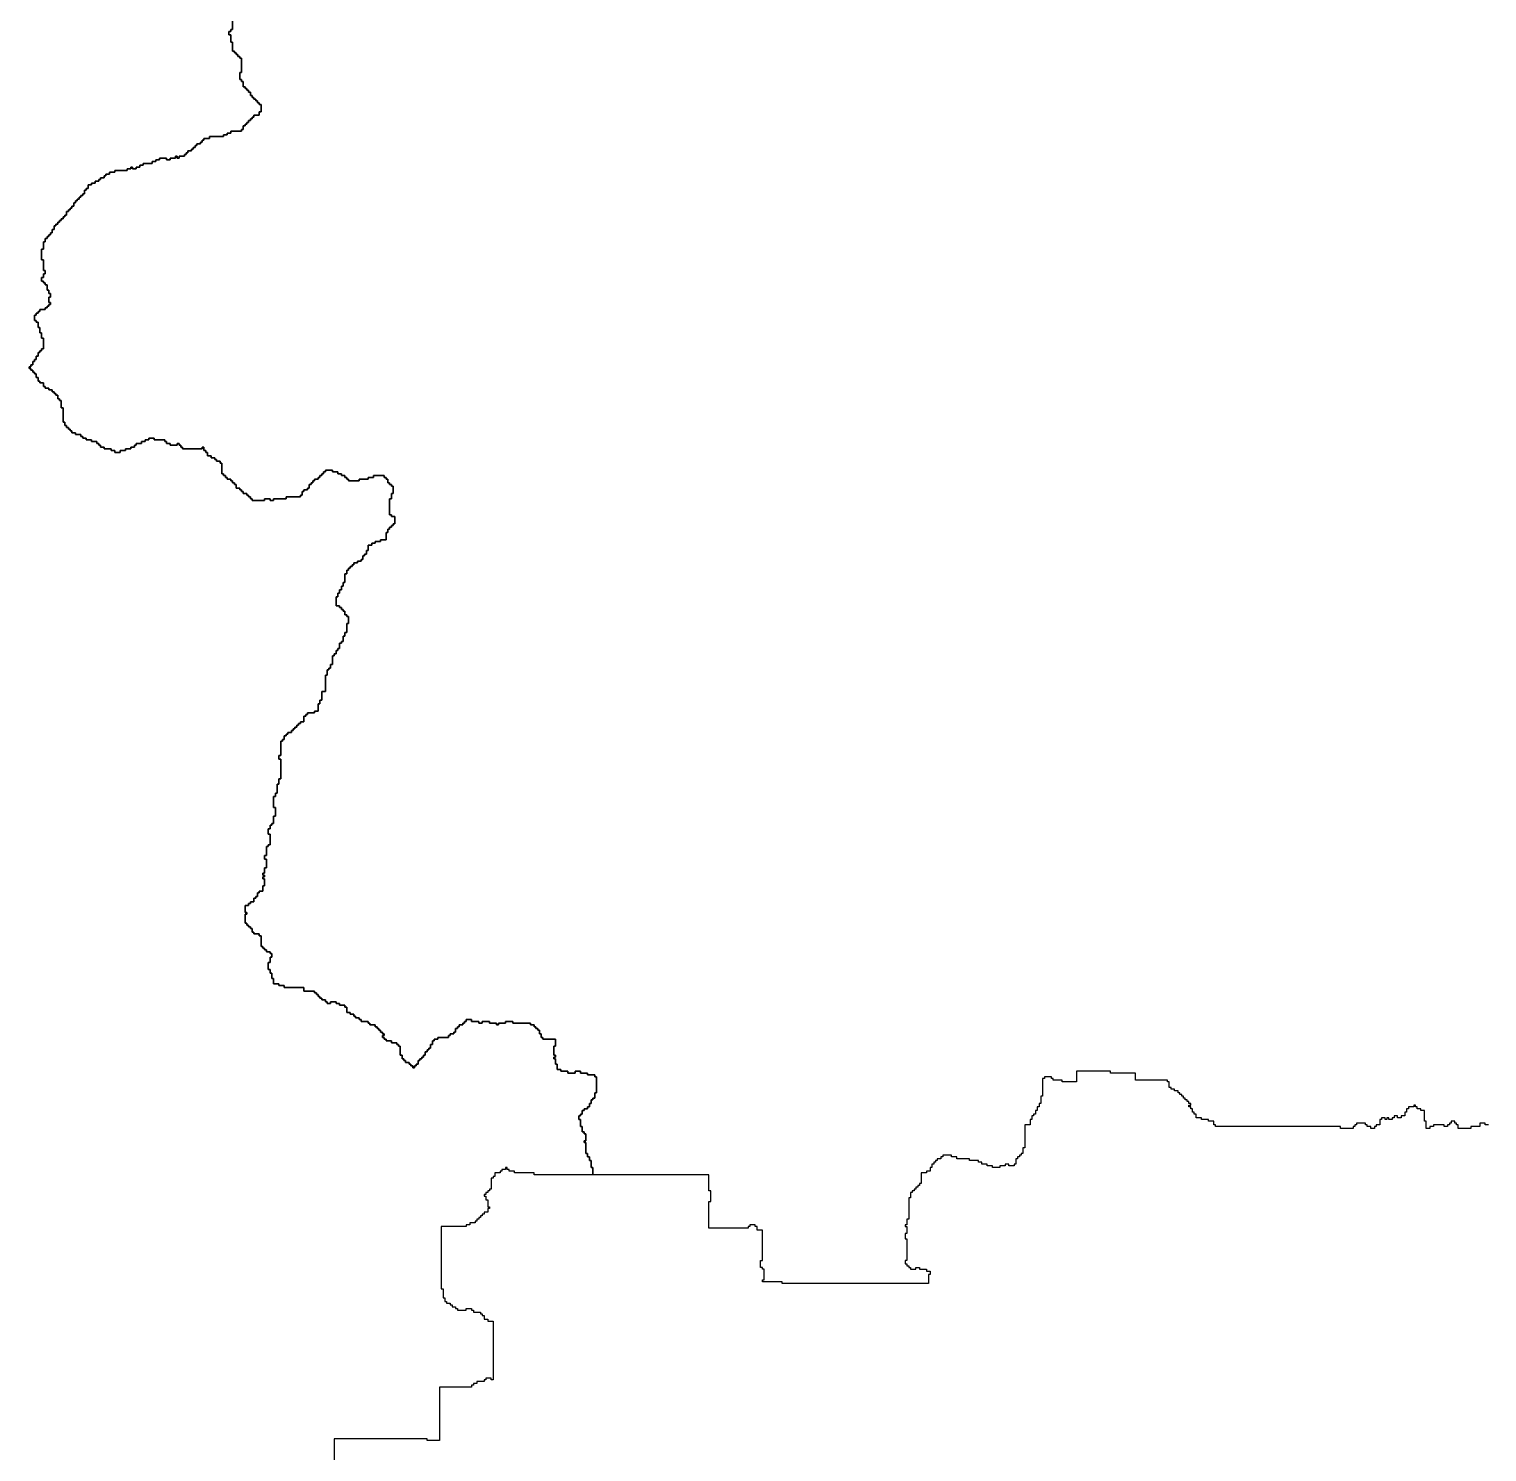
# Model space of a CAD drawing. Header units: inches. Extents: x -98695 to 376223, y 1122520 to 1501782.
# Drawn here: x 186268 to 211470, y 1151721 to 1176325 of the extents above; entities that cross this region are included whole.
import ezdxf

# ---------------------------------------------------------------- set-up
doc = ezdxf.new("R2010")
doc.units = ezdxf.units.IN
doc.header["$MEASUREMENT"] = 0
doc.layers.add('subs1', color=7, linetype='Continuous', true_color=0xc8dcf7)

msp = doc.modelspace()

# ---------------------------------------------------------------- linework, layer by layer
at = {"layer": 'subs1'}
for points in [[(189785, 1176502, 0), (189785, 1176317, 0), (189754, 1176317, 0), (189754, 1176286, 0), (189723, 1176286, 0), (189723, 1176224, 0), (189754, 1176224, 0), (189754, 1176101, 0), (189785, 1176101, 0), (189785, 1175946, 0), (189816, 1175946, 0), (189816, 1175916, 0), (189846, 1175916, 0), (189846, 1175885, 0), (189877, 1175885, 0), (189877, 1175854, 0), (189908, 1175854, 0), (189908, 1175823, 0), (189939, 1175823, 0), (189939, 1175576, 0), (189908, 1175576, 0), (189908, 1175453, 0), (189939, 1175453, 0), (189939, 1175422, 0), (189970, 1175422, 0), (189970, 1175329, 0), (190001, 1175329, 0), (190001, 1175299, 0), (190032, 1175299, 0), (190032, 1175268, 0), (190062, 1175268, 0), (190062, 1175237, 0), (190093, 1175237, 0), (190093, 1175175, 0), (190124, 1175175, 0), (190124, 1175144, 0), (190155, 1175144, 0), (190155, 1175114, 0), (190186, 1175114, 0), (190186, 1175083, 0), (190217, 1175083, 0), (190217, 1175052, 0), (190247, 1175052, 0), (190247, 1175021, 0), (190278, 1175021, 0), (190278, 1174898, 0), (190247, 1174898, 0), (190247, 1174836, 0), (190155, 1174836, 0), (190155, 1174805, 0), (190124, 1174805, 0), (190124, 1174774, 0), (190093, 1174774, 0), (190093, 1174743, 0), (190062, 1174743, 0), (190062, 1174713, 0), (190032, 1174713, 0), (190032, 1174682, 0), (190001, 1174682, 0), (190001, 1174651, 0), (189970, 1174651, 0), (189970, 1174589, 0), (189939, 1174589, 0), (189939, 1174558, 0), (189754, 1174558, 0), (189754, 1174527, 0), (189692, 1174527, 0), (189692, 1174497, 0), (189631, 1174497, 0), (189631, 1174466, 0), (189384, 1174466, 0), (189384, 1174435, 0), (189291, 1174435, 0), (189291, 1174404, 0), (189260, 1174404, 0), (189260, 1174373, 0), (189230, 1174373, 0), (189230, 1174342, 0), (189168, 1174342, 0), (189168, 1174311, 0), (189137, 1174311, 0), (189137, 1174281, 0), (189106, 1174281, 0), (189106, 1174250, 0), (189075, 1174250, 0), (189075, 1174219, 0), (189014, 1174219, 0), (189014, 1174188, 0), (188983, 1174188, 0), (188983, 1174157, 0), (188952, 1174157, 0), (188952, 1174126, 0), (188859, 1174126, 0), (188859, 1174096, 0), (188829, 1174096, 0), (188829, 1174126, 0), (188798, 1174126, 0), (188798, 1174096, 0), (188705, 1174096, 0), (188705, 1174065, 0), (188643, 1174065, 0), (188643, 1174096, 0), (188520, 1174096, 0), (188520, 1174065, 0), (188458, 1174065, 0), (188458, 1174034, 0), (188397, 1174034, 0), (188397, 1174003, 0), (188242, 1174003, 0), (188242, 1173972, 0), (188181, 1173972, 0), (188181, 1173941, 0), (188119, 1173941, 0), (188119, 1173910, 0), (188057, 1173910, 0), (188057, 1173941, 0), (188027, 1173941, 0), (188027, 1173910, 0), (187965, 1173910, 0), (187965, 1173880, 0), (187749, 1173880, 0), (187749, 1173849, 0), (187656, 1173849, 0), (187656, 1173818, 0), (187595, 1173818, 0), (187595, 1173787, 0), (187564, 1173787, 0), (187564, 1173756, 0), (187502, 1173756, 0), (187502, 1173725, 0), (187471, 1173725, 0), (187471, 1173695, 0), (187410, 1173695, 0), (187410, 1173664, 0), (187348, 1173664, 0), (187348, 1173633, 0), (187286, 1173633, 0), (187286, 1173571, 0), (187255, 1173571, 0), (187255, 1173540, 0), (187225, 1173540, 0), (187225, 1173479, 0), (187194, 1173479, 0), (187194, 1173448, 0), (187163, 1173448, 0), (187163, 1173417, 0), (187132, 1173417, 0), (187132, 1173386, 0), (187101, 1173386, 0), (187101, 1173355, 0), (187070, 1173355, 0), (187070, 1173324, 0), (187039, 1173324, 0), (187039, 1173263, 0), (187009, 1173263, 0), (187009, 1173232, 0), (186978, 1173232, 0), (186978, 1173201, 0), (186947, 1173201, 0), (186947, 1173170, 0), (186916, 1173170, 0), (186916, 1173108, 0), (186885, 1173108, 0), (186885, 1173078, 0), (186854, 1173078, 0), (186854, 1173047, 0), (186823, 1173047, 0), (186823, 1173016, 0), (186793, 1173016, 0), (186793, 1172985, 0), (186762, 1172985, 0), (186762, 1172954, 0), (186731, 1172954, 0), (186731, 1172923, 0), (186700, 1172923, 0), (186700, 1172862, 0), (186669, 1172862, 0), (186669, 1172800, 0), (186638, 1172800, 0), (186638, 1172769, 0), (186608, 1172769, 0), (186608, 1172738, 0), (186577, 1172738, 0), (186577, 1172707, 0), (186546, 1172707, 0), (186546, 1172646, 0), (186515, 1172646, 0), (186515, 1172522, 0), (186484, 1172522, 0), (186484, 1172337, 0), (186515, 1172337, 0), (186515, 1172152, 0), (186546, 1172152, 0), (186546, 1172091, 0), (186515, 1172091, 0), (186515, 1172029, 0), (186484, 1172029, 0), (186484, 1171967, 0), (186515, 1171967, 0), (186515, 1171936, 0), (186546, 1171936, 0), (186546, 1171905, 0), (186577, 1171905, 0), (186577, 1171813, 0), (186608, 1171813, 0), (186608, 1171751, 0), (186638, 1171751, 0), (186638, 1171690, 0), (186608, 1171690, 0), (186608, 1171597, 0), (186638, 1171597, 0), (186638, 1171566, 0), (186608, 1171566, 0), (186608, 1171535, 0), (186577, 1171535, 0), (186577, 1171504, 0), (186546, 1171504, 0), (186546, 1171474, 0), (186453, 1171474, 0), (186453, 1171443, 0), (186422, 1171443, 0), (186422, 1171412, 0), (186392, 1171412, 0), (186392, 1171381, 0), (186361, 1171381, 0), (186361, 1171289, 0), (186392, 1171289, 0), (186392, 1171258, 0), (186422, 1171258, 0), (186422, 1171165, 0), (186453, 1171165, 0), (186453, 1171073, 0), (186484, 1171073, 0), (186484, 1170980, 0), (186515, 1170980, 0), (186515, 1170795, 0), (186484, 1170795, 0), (186484, 1170764, 0), (186453, 1170764, 0), (186453, 1170733, 0), (186422, 1170733, 0), (186422, 1170672, 0), (186392, 1170672, 0), (186392, 1170610, 0), (186361, 1170610, 0), (186361, 1170579, 0), (186330, 1170579, 0), (186330, 1170517, 0), (186299, 1170517, 0), (186299, 1170486, 0), (186268, 1170486, 0), (186268, 1170456, 0), (186299, 1170456, 0), (186299, 1170425, 0), (186330, 1170425, 0), (186330, 1170394, 0), (186361, 1170394, 0), (186361, 1170363, 0), (186392, 1170363, 0), (186392, 1170301, 0), (186422, 1170301, 0), (186422, 1170240, 0), (186453, 1170240, 0), (186453, 1170209, 0), (186515, 1170209, 0), (186515, 1170147, 0), (186546, 1170147, 0), (186546, 1170116, 0), (186608, 1170116, 0), (186608, 1170085, 0), (186669, 1170085, 0), (186669, 1170055, 0), (186700, 1170055, 0), (186700, 1170024, 0), (186731, 1170024, 0), (186731, 1169993, 0), (186762, 1169993, 0), (186762, 1169931, 0), (186793, 1169931, 0), (186793, 1169900, 0), (186823, 1169900, 0), (186823, 1169777, 0), (186854, 1169777, 0), (186854, 1169530, 0), (186885, 1169530, 0), (186885, 1169469, 0), (186916, 1169469, 0), (186916, 1169438, 0), (186947, 1169438, 0), (186947, 1169407, 0), (186978, 1169407, 0), (186978, 1169376, 0), (187009, 1169376, 0), (187009, 1169345, 0), (187070, 1169345, 0), (187070, 1169314, 0), (187163, 1169314, 0), (187163, 1169283, 0), (187194, 1169283, 0), (187194, 1169253, 0), (187255, 1169253, 0), (187255, 1169222, 0), (187348, 1169222, 0), (187348, 1169191, 0), (187440, 1169191, 0), (187440, 1169160, 0), (187471, 1169160, 0), (187471, 1169129, 0), (187502, 1169129, 0), (187502, 1169098, 0), (187564, 1169098, 0), (187564, 1169068, 0), (187687, 1169068, 0), (187687, 1169037, 0), (187749, 1169037, 0), (187749, 1169006, 0), (187841, 1169006, 0), (187841, 1169037, 0), (187934, 1169037, 0), (187934, 1169068, 0), (188027, 1169068, 0), (188027, 1169098, 0), (188088, 1169098, 0), (188088, 1169129, 0), (188119, 1169129, 0), (188119, 1169160, 0), (188212, 1169160, 0), (188212, 1169191, 0), (188273, 1169191, 0), (188273, 1169222, 0), (188335, 1169222, 0), (188335, 1169253, 0), (188428, 1169253, 0), (188428, 1169222, 0), (188613, 1169222, 0), (188613, 1169191, 0), (188643, 1169191, 0), (188643, 1169160, 0), (188705, 1169160, 0), (188705, 1169129, 0), (188829, 1169129, 0), (188829, 1169160, 0), (188859, 1169160, 0), (188859, 1169129, 0), (188890, 1169129, 0), (188890, 1169098, 0), (188921, 1169098, 0), (188921, 1169068, 0), (189260, 1169068, 0), (189260, 1169098, 0), (189291, 1169098, 0), (189291, 1169037, 0), (189322, 1169037, 0), (189322, 1169006, 0), (189353, 1169006, 0), (189353, 1168944, 0), (189415, 1168944, 0), (189415, 1168913, 0), (189476, 1168913, 0), (189476, 1168882, 0), (189507, 1168882, 0), (189507, 1168852, 0), (189569, 1168852, 0), (189569, 1168821, 0), (189600, 1168821, 0), (189600, 1168636, 0), (189631, 1168636, 0), (189631, 1168605, 0), (189661, 1168605, 0), (189661, 1168574, 0), (189692, 1168574, 0), (189692, 1168543, 0), (189754, 1168543, 0), (189754, 1168512, 0), (189785, 1168512, 0), (189785, 1168481, 0), (189816, 1168481, 0), (189816, 1168451, 0), (189846, 1168451, 0), (189846, 1168389, 0), (189908, 1168389, 0), (189908, 1168358, 0), (189939, 1168358, 0), (189939, 1168327, 0), (189970, 1168327, 0), (189970, 1168296, 0), (190032, 1168296, 0), (190032, 1168266, 0), (190062, 1168266, 0), (190062, 1168235, 0), (190093, 1168235, 0), (190093, 1168204, 0), (190124, 1168204, 0), (190124, 1168173, 0), (190340, 1168173, 0), (190340, 1168204, 0), (190433, 1168204, 0), (190433, 1168173, 0), (190494, 1168173, 0), (190494, 1168204, 0), (190710, 1168204, 0), (190710, 1168235, 0), (190957, 1168235, 0), (190957, 1168266, 0), (190988, 1168266, 0), (190988, 1168327, 0), (191019, 1168327, 0), (191019, 1168358, 0), (191080, 1168358, 0), (191080, 1168389, 0), (191111, 1168389, 0), (191111, 1168451, 0), (191142, 1168451, 0), (191142, 1168481, 0), (191173, 1168481, 0), (191173, 1168512, 0), (191204, 1168512, 0), (191204, 1168543, 0), (191265, 1168543, 0), (191265, 1168574, 0), (191296, 1168574, 0), (191296, 1168605, 0), (191327, 1168605, 0), (191327, 1168636, 0), (191358, 1168636, 0), (191358, 1168667, 0), (191389, 1168667, 0), (191389, 1168697, 0), (191512, 1168697, 0), (191512, 1168667, 0), (191605, 1168667, 0), (191605, 1168636, 0), (191666, 1168636, 0), (191666, 1168605, 0), (191728, 1168605, 0), (191728, 1168574, 0), (191759, 1168574, 0), (191759, 1168543, 0), (191790, 1168543, 0), (191790, 1168512, 0), (191975, 1168512, 0), (191975, 1168543, 0), (192129, 1168543, 0), (192129, 1168574, 0), (192222, 1168574, 0), (192222, 1168605, 0), (192407, 1168605, 0), (192407, 1168574, 0), (192438, 1168574, 0), (192438, 1168543, 0), (192468, 1168543, 0), (192468, 1168481, 0), (192499, 1168481, 0), (192499, 1168451, 0), (192530, 1168451, 0), (192530, 1168420, 0), (192561, 1168420, 0), (192561, 1168296, 0), (192530, 1168296, 0), (192530, 1168204, 0), (192499, 1168204, 0), (192499, 1167926, 0), (192530, 1167926, 0), (192530, 1167895, 0), (192592, 1167895, 0), (192592, 1167772, 0), (192561, 1167772, 0), (192561, 1167741, 0), (192530, 1167741, 0), (192530, 1167710, 0), (192499, 1167710, 0), (192499, 1167679, 0), (192468, 1167679, 0), (192468, 1167618, 0), (192438, 1167618, 0), (192438, 1167494, 0), (192345, 1167494, 0), (192345, 1167463, 0), (192253, 1167463, 0), (192253, 1167433, 0), (192191, 1167433, 0), (192191, 1167402, 0), (192129, 1167402, 0), (192129, 1167309, 0), (192098, 1167309, 0), (192098, 1167248, 0), (192067, 1167248, 0), (192067, 1167217, 0), (192037, 1167217, 0), (192037, 1167155, 0), (192006, 1167155, 0), (192006, 1167124, 0), (191944, 1167124, 0), (191944, 1167093, 0), (191882, 1167093, 0), (191882, 1167062, 0), (191852, 1167062, 0), (191852, 1167032, 0), (191821, 1167032, 0), (191821, 1167001, 0), (191790, 1167001, 0), (191790, 1166970, 0), (191759, 1166970, 0), (191759, 1166908, 0), (191728, 1166908, 0), (191728, 1166754, 0), (191697, 1166754, 0), (191697, 1166692, 0), (191666, 1166692, 0), (191666, 1166631, 0), (191636, 1166631, 0), (191636, 1166569, 0), (191605, 1166569, 0), (191605, 1166507, 0), (191574, 1166507, 0), (191574, 1166353, 0), (191636, 1166353, 0), (191636, 1166322, 0), (191666, 1166322, 0), (191666, 1166291, 0), (191697, 1166291, 0), (191697, 1166260, 0), (191728, 1166260, 0), (191728, 1166199, 0), (191759, 1166199, 0), (191759, 1166168, 0), (191790, 1166168, 0), (191790, 1166045, 0), (191759, 1166045, 0), (191759, 1165890, 0), (191728, 1165890, 0), (191728, 1165829, 0), (191697, 1165829, 0), (191697, 1165736, 0), (191666, 1165736, 0), (191666, 1165705, 0), (191636, 1165705, 0), (191636, 1165613, 0), (191605, 1165613, 0), (191605, 1165582, 0), (191574, 1165582, 0), (191574, 1165520, 0), (191543, 1165520, 0), (191543, 1165489, 0), (191512, 1165489, 0), (191512, 1165335, 0), (191481, 1165335, 0), (191481, 1165273, 0), (191451, 1165273, 0), (191451, 1165243, 0), (191420, 1165243, 0), (191420, 1165150, 0), (191389, 1165150, 0), (191389, 1164872, 0), (191327, 1164872, 0), (191327, 1164718, 0), (191296, 1164718, 0), (191296, 1164656, 0), (191265, 1164656, 0), (191265, 1164533, 0), (191204, 1164533, 0), (191204, 1164502, 0), (191080, 1164502, 0), (191080, 1164471, 0), (191050, 1164471, 0), (191050, 1164441, 0), (191019, 1164441, 0), (191019, 1164348, 0), (190957, 1164348, 0), (190957, 1164317, 0), (190926, 1164317, 0), (190926, 1164286, 0), (190895, 1164286, 0), (190895, 1164255, 0), (190864, 1164255, 0), (190864, 1164225, 0), (190834, 1164225, 0), (190834, 1164194, 0), (190803, 1164194, 0), (190803, 1164163, 0), (190741, 1164163, 0), (190741, 1164132, 0), (190710, 1164132, 0), (190710, 1164101, 0), (190679, 1164101, 0), (190679, 1164039, 0), (190649, 1164039, 0), (190649, 1164009, 0), (190618, 1164009, 0), (190618, 1163762, 0), (190587, 1163762, 0), (190587, 1163700, 0), (190618, 1163700, 0), (190618, 1163361, 0), (190587, 1163361, 0), (190587, 1163268, 0), (190556, 1163268, 0), (190556, 1163114, 0), (190525, 1163114, 0), (190525, 1163052, 0), (190494, 1163052, 0), (190494, 1162867, 0), (190525, 1162867, 0), (190525, 1162713, 0), (190494, 1162713, 0), (190494, 1162590, 0), (190463, 1162590, 0), (190463, 1162559, 0), (190433, 1162559, 0), (190433, 1162497, 0), (190402, 1162497, 0), (190402, 1162405, 0), (190433, 1162405, 0), (190433, 1162220, 0), (190402, 1162220, 0), (190402, 1162189, 0), (190371, 1162189, 0), (190371, 1162034, 0), (190340, 1162034, 0), (190340, 1161973, 0), (190371, 1161973, 0), (190371, 1161819, 0), (190340, 1161819, 0), (190340, 1161726, 0), (190309, 1161726, 0), (190309, 1161695, 0), (190340, 1161695, 0), (190340, 1161664, 0), (190309, 1161664, 0), (190309, 1161633, 0), (190340, 1161633, 0), (190340, 1161510, 0), (190309, 1161510, 0), (190309, 1161418, 0), (190247, 1161418, 0), (190247, 1161387, 0), (190217, 1161387, 0), (190217, 1161325, 0), (190186, 1161325, 0), (190186, 1161294, 0), (190155, 1161294, 0), (190155, 1161232, 0), (190093, 1161232, 0), (190093, 1161202, 0), (190062, 1161202, 0), (190062, 1161171, 0), (190001, 1161171, 0), (190001, 1161047, 0), (190032, 1161047, 0), (190032, 1161017, 0), (190001, 1161017, 0), (190001, 1160862, 0), (190032, 1160862, 0), (190032, 1160831, 0), (190062, 1160831, 0), (190062, 1160801, 0), (190093, 1160801, 0), (190093, 1160770, 0), (190124, 1160770, 0), (190124, 1160708, 0), (190155, 1160708, 0), (190155, 1160677, 0), (190247, 1160677, 0), (190247, 1160646, 0), (190278, 1160646, 0), (190278, 1160461, 0), (190309, 1160461, 0), (190309, 1160430, 0), (190340, 1160430, 0), (190340, 1160400, 0), (190371, 1160400, 0), (190371, 1160369, 0), (190433, 1160369, 0), (190433, 1160338, 0), (190463, 1160338, 0), (190463, 1160276, 0), (190433, 1160276, 0), (190433, 1160184, 0), (190402, 1160184, 0), (190402, 1160060, 0), (190433, 1160060, 0), (190433, 1159999, 0), (190463, 1159999, 0), (190463, 1159906, 0), (190494, 1159906, 0), (190494, 1159813, 0), (190587, 1159813, 0), (190587, 1159783, 0), (190679, 1159783, 0), (190679, 1159752, 0), (191019, 1159752, 0), (191019, 1159690, 0), (191204, 1159690, 0), (191204, 1159659, 0), (191235, 1159659, 0), (191235, 1159628, 0), (191265, 1159628, 0), (191265, 1159598, 0), (191296, 1159598, 0), (191296, 1159567, 0), (191327, 1159567, 0), (191327, 1159536, 0), (191389, 1159536, 0), (191389, 1159505, 0), (191420, 1159505, 0), (191420, 1159474, 0), (191481, 1159474, 0), (191481, 1159505, 0), (191574, 1159505, 0), (191574, 1159474, 0), (191636, 1159474, 0), (191636, 1159443, 0), (191728, 1159443, 0), (191728, 1159412, 0), (191759, 1159412, 0), (191759, 1159320, 0), (191821, 1159320, 0), (191821, 1159289, 0), (191882, 1159289, 0), (191882, 1159258, 0), (191913, 1159258, 0), (191913, 1159227, 0), (191975, 1159227, 0), (191975, 1159197, 0), (192006, 1159197, 0), (192006, 1159166, 0), (192129, 1159166, 0), (192129, 1159135, 0), (192160, 1159135, 0), (192160, 1159104, 0), (192253, 1159104, 0), (192253, 1159073, 0), (192283, 1159073, 0), (192283, 1159042, 0), (192314, 1159042, 0), (192314, 1159011, 0), (192345, 1159011, 0), (192345, 1158981, 0), (192376, 1158981, 0), (192376, 1158950, 0), (192407, 1158950, 0), (192407, 1158919, 0), (192376, 1158919, 0), (192376, 1158888, 0), (192407, 1158888, 0), (192407, 1158857, 0), (192438, 1158857, 0), (192438, 1158826, 0), (192530, 1158826, 0), (192530, 1158796, 0), (192623, 1158796, 0), (192623, 1158765, 0), (192654, 1158765, 0), (192654, 1158734, 0), (192684, 1158734, 0), (192684, 1158580, 0), (192715, 1158580, 0), (192715, 1158518, 0), (192746, 1158518, 0), (192746, 1158487, 0), (192777, 1158487, 0), (192777, 1158456, 0), (192839, 1158456, 0), (192839, 1158425, 0), (192869, 1158425, 0), (192869, 1158395, 0), (192900, 1158395, 0), (192900, 1158364, 0), (192931, 1158364, 0), (192931, 1158395, 0), (192962, 1158395, 0), (192962, 1158425, 0), (192993, 1158425, 0), (192993, 1158487, 0), (193024, 1158487, 0), (193024, 1158518, 0), (193055, 1158518, 0), (193055, 1158549, 0), (193085, 1158549, 0), (193085, 1158580, 0), (193116, 1158580, 0), (193116, 1158641, 0), (193147, 1158641, 0), (193147, 1158672, 0), (193178, 1158672, 0), (193178, 1158703, 0), (193209, 1158703, 0), (193209, 1158765, 0), (193240, 1158765, 0), (193240, 1158826, 0), (193270, 1158826, 0), (193270, 1158857, 0), (193332, 1158857, 0), (193332, 1158888, 0), (193517, 1158888, 0), (193517, 1158919, 0), (193548, 1158919, 0), (193548, 1158950, 0), (193610, 1158950, 0), (193610, 1158981, 0), (193641, 1158981, 0), (193641, 1159042, 0), (193671, 1159042, 0), (193671, 1159073, 0), (193702, 1159073, 0), (193702, 1159104, 0), (193764, 1159104, 0), (193764, 1159135, 0), (193795, 1159135, 0), (193795, 1159166, 0), (193826, 1159166, 0), (193826, 1159197, 0), (193918, 1159197, 0), (193918, 1159166, 0), (194042, 1159166, 0), (194042, 1159135, 0), (194103, 1159135, 0), (194103, 1159166, 0), (194227, 1159166, 0), (194227, 1159135, 0), (194350, 1159135, 0), (194350, 1159104, 0), (194381, 1159104, 0), (194381, 1159135, 0), (194504, 1159135, 0), (194504, 1159166, 0), (194628, 1159166, 0), (194628, 1159135, 0), (194936, 1159135, 0), (194936, 1159104, 0), (194998, 1159104, 0), (194998, 1159073, 0), (195029, 1159073, 0), (195029, 1159042, 0), (195060, 1159042, 0), (195060, 1159011, 0), (195090, 1159011, 0), (195090, 1158950, 0), (195121, 1158950, 0), (195121, 1158888, 0), (195152, 1158888, 0), (195152, 1158857, 0), (195368, 1158857, 0), (195368, 1158734, 0), (195337, 1158734, 0), (195337, 1158580, 0), (195368, 1158580, 0), (195368, 1158549, 0), (195337, 1158549, 0), (195337, 1158518, 0), (195368, 1158518, 0), (195368, 1158425, 0), (195399, 1158425, 0), (195399, 1158333, 0), (195461, 1158333, 0), (195461, 1158302, 0), (195584, 1158302, 0), (195584, 1158271, 0), (195707, 1158271, 0), (195707, 1158302, 0), (195800, 1158302, 0), (195800, 1158271, 0), (195923, 1158271, 0), (195923, 1158240, 0), (196047, 1158240, 0), (196047, 1158209, 0), (196078, 1158209, 0), (196078, 1157932, 0), (196047, 1157932, 0), (196047, 1157839, 0), (196016, 1157839, 0), (196016, 1157808, 0), (195985, 1157808, 0), (195985, 1157747, 0), (195954, 1157747, 0), (195954, 1157685, 0), (195923, 1157685, 0), (195923, 1157654, 0), (195862, 1157654, 0), (195862, 1157623, 0), (195831, 1157623, 0), (195831, 1157562, 0), (195800, 1157562, 0), (195800, 1157531, 0), (195769, 1157531, 0), (195769, 1157469, 0), (195800, 1157469, 0), (195800, 1157346, 0), (195831, 1157346, 0), (195831, 1157253, 0), (195862, 1157253, 0), (195862, 1157222, 0), (195892, 1157222, 0), (195892, 1157099, 0), (195862, 1157099, 0), (195862, 1157068, 0), (195892, 1157068, 0), (195892, 1156883, 0), (195923, 1156883, 0), (195923, 1156821, 0), (195954, 1156821, 0), (195954, 1156760, 0), (195985, 1156760, 0), (195985, 1156636, 0), (196016, 1156636, 0), (196016, 1156513, 0), (194998, 1156513, 0), (194998, 1156544, 0), (194659, 1156544, 0), (194659, 1156575, 0), (194566, 1156575, 0), (194566, 1156605, 0), (194535, 1156605, 0), (194535, 1156636, 0), (194504, 1156636, 0), (194504, 1156605, 0), (194443, 1156605, 0), (194443, 1156575, 0), (194412, 1156575, 0), (194412, 1156544, 0), (194319, 1156544, 0), (194319, 1156482, 0), (194288, 1156482, 0), (194288, 1156451, 0), (194258, 1156451, 0), (194258, 1156266, 0), (194227, 1156266, 0), (194227, 1156235, 0), (194196, 1156235, 0), (194196, 1156204, 0), (194165, 1156204, 0), (194165, 1156174, 0), (194134, 1156174, 0), (194134, 1156143, 0), (194165, 1156143, 0), (194165, 1156081, 0), (194196, 1156081, 0), (194196, 1155958, 0), (194227, 1155958, 0), (194227, 1155927, 0), (194196, 1155927, 0), (194196, 1155865, 0), (194134, 1155865, 0), (194134, 1155834, 0), (194103, 1155834, 0), (194103, 1155803, 0), (194073, 1155803, 0), (194073, 1155773, 0), (194042, 1155773, 0), (194042, 1155742, 0), (194011, 1155742, 0), (194011, 1155711, 0), (193980, 1155711, 0), (193980, 1155680, 0), (193887, 1155680, 0), (193887, 1155649, 0), (193826, 1155649, 0), (193826, 1155618, 0), (193394, 1155618, 0), (193394, 1154539, 0), (193425, 1154539, 0), (193425, 1154384, 0), (193456, 1154384, 0), (193456, 1154323, 0), (193486, 1154323, 0), (193486, 1154292, 0), (193548, 1154292, 0), (193548, 1154261, 0), (193579, 1154261, 0), (193579, 1154230, 0), (193641, 1154230, 0), (193641, 1154199, 0), (193671, 1154199, 0), (193671, 1154169, 0), (193826, 1154169, 0), (193826, 1154199, 0), (193918, 1154199, 0), (193918, 1154169, 0), (193949, 1154169, 0), (193949, 1154138, 0), (194073, 1154138, 0), (194073, 1154107, 0), (194103, 1154107, 0), (194103, 1154076, 0), (194134, 1154076, 0), (194134, 1154014, 0), (194196, 1154014, 0), (194196, 1153983, 0), (194288, 1153983, 0), (194288, 1152965, 0), (194258, 1152965, 0), (194258, 1152996, 0), (194165, 1152996, 0), (194165, 1152965, 0), (194134, 1152965, 0), (194134, 1152935, 0), (194011, 1152935, 0), (194011, 1152904, 0), (193949, 1152904, 0), (193949, 1152873, 0), (193918, 1152873, 0), (193918, 1152842, 0), (193363, 1152842, 0), (193363, 1151917, 0), (193147, 1151917, 0), (193147, 1151948, 0), (191543, 1151948, 0), (191543, 1150991, 0)], [(211501, 1157377, 0), (211439, 1157377, 0), (211439, 1157407, 0), (211347, 1157407, 0), (211347, 1157346, 0), (211192, 1157346, 0), (211192, 1157315, 0), (210977, 1157315, 0), (210977, 1157377, 0), (210946, 1157377, 0), (210946, 1157407, 0), (210915, 1157407, 0), (210915, 1157438, 0), (210853, 1157438, 0), (210853, 1157407, 0), (210822, 1157407, 0), (210822, 1157377, 0), (210791, 1157377, 0), (210791, 1157346, 0), (210730, 1157346, 0), (210730, 1157377, 0), (210545, 1157377, 0), (210545, 1157346, 0), (210483, 1157346, 0), (210483, 1157315, 0), (210421, 1157315, 0), (210421, 1157438, 0), (210390, 1157438, 0), (210390, 1157623, 0), (210329, 1157623, 0), (210329, 1157654, 0), (210267, 1157654, 0), (210267, 1157685, 0), (210236, 1157685, 0), (210236, 1157716, 0), (210205, 1157716, 0), (210205, 1157685, 0), (210113, 1157685, 0), (210113, 1157654, 0), (210082, 1157654, 0), (210082, 1157593, 0), (210051, 1157593, 0), (210051, 1157531, 0), (209989, 1157531, 0), (209989, 1157500, 0), (209928, 1157500, 0), (209928, 1157531, 0), (209866, 1157531, 0), (209866, 1157500, 0), (209835, 1157500, 0), (209835, 1157469, 0), (209774, 1157469, 0), (209774, 1157500, 0), (209743, 1157500, 0), (209743, 1157469, 0), (209712, 1157469, 0), (209712, 1157500, 0), (209650, 1157500, 0), (209650, 1157469, 0), (209619, 1157469, 0), (209619, 1157377, 0), (209558, 1157377, 0), (209558, 1157346, 0), (209527, 1157346, 0), (209527, 1157315, 0), (209465, 1157315, 0), (209465, 1157346, 0), (209403, 1157346, 0), (209403, 1157377, 0), (209373, 1157377, 0), (209373, 1157407, 0), (209218, 1157407, 0), (209218, 1157377, 0), (209187, 1157377, 0), (209187, 1157346, 0), (209157, 1157346, 0), (209157, 1157315, 0), (208941, 1157315, 0), (208941, 1157346, 0), (206781, 1157346, 0), (206781, 1157377, 0), (206751, 1157377, 0), (206751, 1157438, 0), (206658, 1157438, 0), (206658, 1157469, 0), (206535, 1157469, 0), (206535, 1157500, 0), (206442, 1157500, 0), (206442, 1157562, 0), (206411, 1157562, 0), (206411, 1157593, 0), (206380, 1157593, 0), (206380, 1157654, 0), (206350, 1157654, 0), (206350, 1157685, 0), (206319, 1157685, 0), (206319, 1157716, 0), (206350, 1157716, 0), (206350, 1157747, 0), (206319, 1157747, 0), (206319, 1157778, 0), (206288, 1157778, 0), (206288, 1157808, 0), (206257, 1157808, 0), (206257, 1157839, 0), (206226, 1157839, 0), (206226, 1157870, 0), (206195, 1157870, 0), (206195, 1157901, 0), (206164, 1157901, 0), (206164, 1157932, 0), (206134, 1157932, 0), (206134, 1157963, 0), (206072, 1157963, 0), (206072, 1157994, 0), (206010, 1157994, 0), (206010, 1158024, 0), (205979, 1158024, 0), (205979, 1158117, 0), (205949, 1158117, 0), (205949, 1158148, 0), (205393, 1158148, 0), (205393, 1158271, 0), (204961, 1158271, 0), (204961, 1158302, 0), (204375, 1158302, 0), (204375, 1158117, 0), (204129, 1158117, 0), (204129, 1158148, 0), (203974, 1158148, 0), (203974, 1158179, 0), (203943, 1158179, 0), (203943, 1158209, 0), (203820, 1158209, 0), (203820, 1158179, 0), (203789, 1158179, 0), (203789, 1157870, 0), (203758, 1157870, 0), (203758, 1157747, 0), (203728, 1157747, 0), (203728, 1157685, 0), (203697, 1157685, 0), (203697, 1157623, 0), (203666, 1157623, 0), (203666, 1157562, 0), (203635, 1157562, 0), (203635, 1157531, 0), (203604, 1157531, 0), (203604, 1157469, 0), (203573, 1157469, 0), (203573, 1157377, 0), (203481, 1157377, 0), (203481, 1156976, 0), (203450, 1156976, 0), (203450, 1156883, 0), (203419, 1156883, 0), (203419, 1156852, 0), (203388, 1156852, 0), (203388, 1156821, 0), (203357, 1156821, 0), (203357, 1156790, 0), (203327, 1156790, 0), (203327, 1156698, 0), (203296, 1156698, 0), (203296, 1156667, 0), (203203, 1156667, 0), (203203, 1156698, 0), (203141, 1156698, 0), (203141, 1156667, 0), (203049, 1156667, 0), (203049, 1156636, 0), (202926, 1156636, 0), (202926, 1156667, 0), (202833, 1156667, 0), (202833, 1156698, 0), (202740, 1156698, 0), (202740, 1156729, 0), (202679, 1156729, 0), (202679, 1156760, 0), (202525, 1156760, 0), (202525, 1156790, 0), (202309, 1156790, 0), (202309, 1156821, 0), (202216, 1156821, 0), (202216, 1156852, 0), (202062, 1156852, 0), (202062, 1156821, 0), (202031, 1156821, 0), (202031, 1156790, 0), (201969, 1156790, 0), (201969, 1156760, 0), (201938, 1156760, 0), (201938, 1156729, 0), (201908, 1156729, 0), (201908, 1156698, 0), (201877, 1156698, 0), (201877, 1156636, 0), (201846, 1156636, 0), (201846, 1156575, 0), (201784, 1156575, 0), (201784, 1156544, 0), (201692, 1156544, 0), (201692, 1156359, 0), (201661, 1156359, 0), (201661, 1156328, 0), (201630, 1156328, 0), (201630, 1156297, 0), (201599, 1156297, 0), (201599, 1156266, 0), (201568, 1156266, 0), (201568, 1156235, 0), (201537, 1156235, 0), (201537, 1156204, 0), (201507, 1156204, 0), (201507, 1156112, 0), (201476, 1156112, 0), (201476, 1155742, 0), (201445, 1155742, 0), (201445, 1155649, 0), (201414, 1155649, 0), (201414, 1155618, 0), (201445, 1155618, 0), (201445, 1155495, 0), (201414, 1155495, 0), (201414, 1155402, 0), (201445, 1155402, 0), (201445, 1155032, 0), (201414, 1155032, 0), (201414, 1154971, 0), (201445, 1154971, 0), (201445, 1154940, 0), (201476, 1154940, 0), (201476, 1154909, 0), (201507, 1154909, 0), (201507, 1154878, 0), (201599, 1154878, 0), (201599, 1154909, 0), (201661, 1154909, 0), (201661, 1154878, 0), (201784, 1154878, 0), (201784, 1154847, 0), (201846, 1154847, 0), (201846, 1154785, 0), (201815, 1154785, 0), (201815, 1154631, 0), (199286, 1154631, 0), (199286, 1154662, 0), (198946, 1154662, 0), (198946, 1154693, 0), (198977, 1154693, 0), (198977, 1154878, 0), (198946, 1154878, 0), (198946, 1154909, 0), (198915, 1154909, 0), (198915, 1155032, 0), (198946, 1155032, 0), (198946, 1155557, 0), (198854, 1155557, 0), (198854, 1155618, 0), (198823, 1155618, 0), (198823, 1155649, 0), (198730, 1155649, 0), (198730, 1155618, 0), (198700, 1155618, 0), (198700, 1155587, 0), (198021, 1155587, 0), (198021, 1156050, 0), (198052, 1156050, 0), (198052, 1156235, 0), (198021, 1156235, 0), (198021, 1156513, 0), (196016, 1156513, 0), (196016, 1156636, 0), (195985, 1156636, 0), (195985, 1156760, 0), (195954, 1156760, 0), (195954, 1156821, 0), (195923, 1156821, 0), (195923, 1156883, 0), (195892, 1156883, 0), (195892, 1157068, 0), (195862, 1157068, 0), (195862, 1157099, 0), (195892, 1157099, 0), (195892, 1157222, 0), (195862, 1157222, 0), (195862, 1157253, 0), (195831, 1157253, 0), (195831, 1157346, 0), (195800, 1157346, 0), (195800, 1157469, 0), (195769, 1157469, 0), (195769, 1157531, 0), (195800, 1157531, 0), (195800, 1157562, 0), (195831, 1157562, 0), (195831, 1157623, 0), (195862, 1157623, 0), (195862, 1157654, 0), (195923, 1157654, 0), (195923, 1157685, 0), (195954, 1157685, 0), (195954, 1157747, 0), (195985, 1157747, 0), (195985, 1157808, 0), (196016, 1157808, 0), (196016, 1157839, 0), (196047, 1157839, 0), (196047, 1157932, 0), (196078, 1157932, 0), (196078, 1158209, 0), (196047, 1158209, 0), (196047, 1158240, 0), (195923, 1158240, 0), (195923, 1158271, 0), (195800, 1158271, 0), (195800, 1158302, 0), (195707, 1158302, 0), (195707, 1158271, 0), (195584, 1158271, 0), (195584, 1158302, 0), (195461, 1158302, 0), (195461, 1158333, 0), (195399, 1158333, 0), (195399, 1158425, 0), (195368, 1158425, 0), (195368, 1158518, 0), (195337, 1158518, 0), (195337, 1158549, 0), (195368, 1158549, 0), (195368, 1158580, 0), (195337, 1158580, 0), (195337, 1158734, 0), (195368, 1158734, 0), (195368, 1158857, 0), (195152, 1158857, 0), (195152, 1158888, 0), (195121, 1158888, 0), (195121, 1158950, 0), (195090, 1158950, 0), (195090, 1159011, 0), (195060, 1159011, 0), (195060, 1159042, 0), (195029, 1159042, 0), (195029, 1159073, 0), (194998, 1159073, 0), (194998, 1159104, 0), (194936, 1159104, 0), (194936, 1159135, 0), (194628, 1159135, 0), (194628, 1159166, 0), (194504, 1159166, 0), (194504, 1159135, 0), (194381, 1159135, 0), (194381, 1159104, 0), (194350, 1159104, 0), (194350, 1159135, 0), (194227, 1159135, 0), (194227, 1159166, 0), (194103, 1159166, 0), (194103, 1159135, 0), (194042, 1159135, 0), (194042, 1159166, 0), (193918, 1159166, 0), (193918, 1159197, 0), (193826, 1159197, 0), (193826, 1159166, 0), (193795, 1159166, 0), (193795, 1159135, 0), (193764, 1159135, 0), (193764, 1159104, 0), (193702, 1159104, 0), (193702, 1159073, 0), (193671, 1159073, 0), (193671, 1159042, 0), (193641, 1159042, 0), (193641, 1158981, 0), (193610, 1158981, 0), (193610, 1158950, 0), (193548, 1158950, 0), (193548, 1158919, 0), (193517, 1158919, 0), (193517, 1158888, 0), (193332, 1158888, 0), (193332, 1158857, 0), (193270, 1158857, 0), (193270, 1158826, 0), (193240, 1158826, 0), (193240, 1158765, 0), (193209, 1158765, 0), (193209, 1158703, 0), (193178, 1158703, 0), (193178, 1158672, 0), (193147, 1158672, 0), (193147, 1158641, 0), (193116, 1158641, 0), (193116, 1158580, 0), (193085, 1158580, 0), (193085, 1158549, 0), (193055, 1158549, 0), (193055, 1158518, 0), (193024, 1158518, 0), (193024, 1158487, 0), (192993, 1158487, 0), (192993, 1158425, 0), (192962, 1158425, 0), (192962, 1158395, 0), (192931, 1158395, 0), (192931, 1158364, 0), (192900, 1158364, 0), (192900, 1158395, 0), (192869, 1158395, 0), (192869, 1158425, 0), (192839, 1158425, 0), (192839, 1158456, 0), (192777, 1158456, 0), (192777, 1158487, 0), (192746, 1158487, 0), (192746, 1158518, 0), (192715, 1158518, 0), (192715, 1158580, 0), (192684, 1158580, 0), (192684, 1158734, 0), (192654, 1158734, 0), (192654, 1158765, 0), (192623, 1158765, 0), (192623, 1158796, 0), (192530, 1158796, 0), (192530, 1158826, 0), (192438, 1158826, 0), (192438, 1158857, 0), (192407, 1158857, 0), (192407, 1158888, 0), (192376, 1158888, 0), (192376, 1158919, 0), (192407, 1158919, 0), (192407, 1158950, 0), (192376, 1158950, 0), (192376, 1158981, 0), (192345, 1158981, 0), (192345, 1159011, 0), (192314, 1159011, 0), (192314, 1159042, 0), (192283, 1159042, 0), (192283, 1159073, 0), (192253, 1159073, 0), (192253, 1159104, 0), (192160, 1159104, 0), (192160, 1159135, 0), (192129, 1159135, 0), (192129, 1159166, 0), (192006, 1159166, 0), (192006, 1159197, 0), (191975, 1159197, 0), (191975, 1159227, 0), (191913, 1159227, 0), (191913, 1159258, 0), (191882, 1159258, 0), (191882, 1159289, 0), (191821, 1159289, 0), (191821, 1159320, 0), (191759, 1159320, 0), (191759, 1159412, 0), (191728, 1159412, 0), (191728, 1159443, 0), (191636, 1159443, 0), (191636, 1159474, 0), (191574, 1159474, 0), (191574, 1159505, 0), (191481, 1159505, 0), (191481, 1159474, 0), (191420, 1159474, 0), (191420, 1159505, 0), (191389, 1159505, 0), (191389, 1159536, 0), (191327, 1159536, 0), (191327, 1159567, 0), (191296, 1159567, 0), (191296, 1159598, 0), (191265, 1159598, 0), (191265, 1159628, 0), (191235, 1159628, 0), (191235, 1159659, 0), (191204, 1159659, 0), (191204, 1159690, 0), (191019, 1159690, 0), (191019, 1159752, 0), (190679, 1159752, 0), (190679, 1159783, 0), (190587, 1159783, 0), (190587, 1159813, 0), (190494, 1159813, 0), (190494, 1159906, 0), (190463, 1159906, 0), (190463, 1159999, 0), (190433, 1159999, 0), (190433, 1160060, 0), (190402, 1160060, 0), (190402, 1160184, 0), (190433, 1160184, 0), (190433, 1160276, 0), (190463, 1160276, 0), (190463, 1160338, 0), (190433, 1160338, 0), (190433, 1160369, 0), (190371, 1160369, 0), (190371, 1160400, 0), (190340, 1160400, 0), (190340, 1160430, 0), (190309, 1160430, 0), (190309, 1160461, 0), (190278, 1160461, 0), (190278, 1160646, 0), (190247, 1160646, 0), (190247, 1160677, 0), (190155, 1160677, 0), (190155, 1160708, 0), (190124, 1160708, 0), (190124, 1160770, 0), (190093, 1160770, 0), (190093, 1160801, 0), (190062, 1160801, 0), (190062, 1160831, 0), (190032, 1160831, 0), (190032, 1160862, 0), (190001, 1160862, 0), (190001, 1161017, 0), (190032, 1161017, 0), (190032, 1161047, 0), (190001, 1161047, 0), (190001, 1161171, 0), (190062, 1161171, 0), (190062, 1161202, 0), (190093, 1161202, 0), (190093, 1161232, 0), (190155, 1161232, 0), (190155, 1161294, 0), (190186, 1161294, 0), (190186, 1161325, 0), (190217, 1161325, 0), (190217, 1161387, 0), (190247, 1161387, 0), (190247, 1161418, 0), (190309, 1161418, 0), (190309, 1161510, 0), (190340, 1161510, 0), (190340, 1161633, 0), (190309, 1161633, 0), (190309, 1161664, 0), (190340, 1161664, 0), (190340, 1161695, 0), (190309, 1161695, 0), (190309, 1161726, 0), (190340, 1161726, 0), (190340, 1161819, 0), (190371, 1161819, 0), (190371, 1161973, 0), (190340, 1161973, 0), (190340, 1162034, 0), (190371, 1162034, 0), (190371, 1162189, 0), (190402, 1162189, 0), (190402, 1162220, 0), (190433, 1162220, 0), (190433, 1162405, 0), (190402, 1162405, 0), (190402, 1162497, 0), (190433, 1162497, 0), (190433, 1162559, 0), (190463, 1162559, 0), (190463, 1162590, 0), (190494, 1162590, 0), (190494, 1162713, 0), (190525, 1162713, 0), (190525, 1162867, 0), (190494, 1162867, 0), (190494, 1163052, 0), (190525, 1163052, 0), (190525, 1163114, 0), (190556, 1163114, 0), (190556, 1163268, 0), (190587, 1163268, 0), (190587, 1163361, 0), (190618, 1163361, 0), (190618, 1163700, 0), (190587, 1163700, 0), (190587, 1163762, 0), (190618, 1163762, 0), (190618, 1164009, 0), (190649, 1164009, 0), (190649, 1164039, 0), (190679, 1164039, 0), (190679, 1164101, 0), (190710, 1164101, 0), (190710, 1164132, 0), (190741, 1164132, 0), (190741, 1164163, 0), (190803, 1164163, 0), (190803, 1164194, 0), (190834, 1164194, 0), (190834, 1164225, 0), (190864, 1164225, 0), (190864, 1164255, 0), (190895, 1164255, 0), (190895, 1164286, 0), (190926, 1164286, 0), (190926, 1164317, 0), (190957, 1164317, 0), (190957, 1164348, 0), (191019, 1164348, 0), (191019, 1164441, 0), (191050, 1164441, 0), (191050, 1164471, 0), (191080, 1164471, 0), (191080, 1164502, 0), (191204, 1164502, 0), (191204, 1164533, 0), (191265, 1164533, 0), (191265, 1164656, 0), (191296, 1164656, 0), (191296, 1164718, 0), (191327, 1164718, 0), (191327, 1164872, 0), (191389, 1164872, 0), (191389, 1165150, 0), (191420, 1165150, 0), (191420, 1165243, 0), (191451, 1165243, 0), (191451, 1165273, 0), (191481, 1165273, 0), (191481, 1165335, 0), (191512, 1165335, 0), (191512, 1165489, 0), (191543, 1165489, 0), (191543, 1165520, 0), (191574, 1165520, 0), (191574, 1165582, 0), (191605, 1165582, 0), (191605, 1165613, 0), (191636, 1165613, 0), (191636, 1165705, 0), (191666, 1165705, 0), (191666, 1165736, 0), (191697, 1165736, 0), (191697, 1165829, 0), (191728, 1165829, 0), (191728, 1165890, 0), (191759, 1165890, 0), (191759, 1166045, 0), (191790, 1166045, 0), (191790, 1166168, 0), (191759, 1166168, 0), (191759, 1166199, 0), (191728, 1166199, 0), (191728, 1166260, 0), (191697, 1166260, 0), (191697, 1166291, 0), (191666, 1166291, 0), (191666, 1166322, 0), (191636, 1166322, 0), (191636, 1166353, 0), (191574, 1166353, 0), (191574, 1166507, 0), (191605, 1166507, 0), (191605, 1166569, 0), (191636, 1166569, 0), (191636, 1166631, 0), (191666, 1166631, 0), (191666, 1166692, 0), (191697, 1166692, 0), (191697, 1166754, 0), (191728, 1166754, 0), (191728, 1166908, 0), (191759, 1166908, 0), (191759, 1166970, 0), (191790, 1166970, 0), (191790, 1167001, 0), (191821, 1167001, 0), (191821, 1167032, 0), (191852, 1167032, 0), (191852, 1167062, 0), (191882, 1167062, 0), (191882, 1167093, 0), (191944, 1167093, 0), (191944, 1167124, 0), (192006, 1167124, 0), (192006, 1167155, 0), (192037, 1167155, 0), (192037, 1167217, 0), (192067, 1167217, 0), (192067, 1167248, 0), (192098, 1167248, 0), (192098, 1167309, 0), (192129, 1167309, 0), (192129, 1167402, 0), (192191, 1167402, 0), (192191, 1167433, 0), (192253, 1167433, 0), (192253, 1167463, 0), (192345, 1167463, 0), (192345, 1167494, 0), (192438, 1167494, 0), (192438, 1167618, 0), (192468, 1167618, 0), (192468, 1167679, 0), (192499, 1167679, 0), (192499, 1167710, 0), (192530, 1167710, 0), (192530, 1167741, 0), (192561, 1167741, 0), (192561, 1167772, 0), (192592, 1167772, 0), (192592, 1167895, 0), (192530, 1167895, 0), (192530, 1167926, 0), (192499, 1167926, 0), (192499, 1168204, 0), (192530, 1168204, 0), (192530, 1168296, 0), (192561, 1168296, 0), (192561, 1168420, 0), (192530, 1168420, 0), (192530, 1168451, 0), (192499, 1168451, 0), (192499, 1168481, 0), (192468, 1168481, 0), (192468, 1168543, 0), (192438, 1168543, 0), (192438, 1168574, 0), (192407, 1168574, 0), (192407, 1168605, 0), (192222, 1168605, 0), (192222, 1168574, 0), (192129, 1168574, 0), (192129, 1168543, 0), (191975, 1168543, 0), (191975, 1168512, 0), (191790, 1168512, 0), (191790, 1168543, 0), (191759, 1168543, 0), (191759, 1168574, 0), (191728, 1168574, 0), (191728, 1168605, 0), (191666, 1168605, 0), (191666, 1168636, 0), (191605, 1168636, 0), (191605, 1168667, 0), (191512, 1168667, 0), (191512, 1168697, 0), (191389, 1168697, 0), (191389, 1168667, 0), (191358, 1168667, 0), (191358, 1168636, 0), (191327, 1168636, 0), (191327, 1168605, 0), (191296, 1168605, 0), (191296, 1168574, 0), (191265, 1168574, 0), (191265, 1168543, 0), (191204, 1168543, 0), (191204, 1168512, 0), (191173, 1168512, 0), (191173, 1168481, 0), (191142, 1168481, 0), (191142, 1168451, 0), (191111, 1168451, 0), (191111, 1168389, 0), (191080, 1168389, 0), (191080, 1168358, 0), (191019, 1168358, 0), (191019, 1168327, 0), (190988, 1168327, 0), (190988, 1168266, 0), (190957, 1168266, 0), (190957, 1168235, 0), (190710, 1168235, 0), (190710, 1168204, 0), (190494, 1168204, 0), (190494, 1168173, 0), (190433, 1168173, 0), (190433, 1168204, 0), (190340, 1168204, 0), (190340, 1168173, 0), (190124, 1168173, 0), (190124, 1168204, 0), (190093, 1168204, 0), (190093, 1168235, 0), (190062, 1168235, 0), (190062, 1168266, 0), (190032, 1168266, 0), (190032, 1168296, 0), (189970, 1168296, 0), (189970, 1168327, 0), (189939, 1168327, 0), (189939, 1168358, 0), (189908, 1168358, 0), (189908, 1168389, 0), (189846, 1168389, 0), (189846, 1168451, 0), (189816, 1168451, 0), (189816, 1168481, 0), (189785, 1168481, 0), (189785, 1168512, 0), (189754, 1168512, 0), (189754, 1168543, 0), (189692, 1168543, 0), (189692, 1168574, 0), (189661, 1168574, 0), (189661, 1168605, 0), (189631, 1168605, 0), (189631, 1168636, 0), (189600, 1168636, 0), (189600, 1168821, 0), (189569, 1168821, 0), (189569, 1168852, 0), (189507, 1168852, 0), (189507, 1168882, 0), (189476, 1168882, 0), (189476, 1168913, 0), (189415, 1168913, 0), (189415, 1168944, 0), (189353, 1168944, 0), (189353, 1169006, 0), (189322, 1169006, 0), (189322, 1169037, 0), (189291, 1169037, 0), (189291, 1169098, 0), (189260, 1169098, 0), (189260, 1169068, 0), (188921, 1169068, 0), (188921, 1169098, 0), (188890, 1169098, 0), (188890, 1169129, 0), (188859, 1169129, 0), (188859, 1169160, 0), (188829, 1169160, 0), (188829, 1169129, 0), (188705, 1169129, 0), (188705, 1169160, 0), (188643, 1169160, 0), (188643, 1169191, 0), (188613, 1169191, 0), (188613, 1169222, 0), (188428, 1169222, 0), (188428, 1169253, 0), (188335, 1169253, 0), (188335, 1169222, 0), (188273, 1169222, 0), (188273, 1169191, 0), (188212, 1169191, 0), (188212, 1169160, 0), (188119, 1169160, 0), (188119, 1169129, 0), (188088, 1169129, 0), (188088, 1169098, 0), (188027, 1169098, 0), (188027, 1169068, 0), (187934, 1169068, 0), (187934, 1169037, 0), (187841, 1169037, 0), (187841, 1169006, 0), (187749, 1169006, 0), (187749, 1169037, 0), (187687, 1169037, 0), (187687, 1169068, 0), (187564, 1169068, 0), (187564, 1169098, 0), (187502, 1169098, 0), (187502, 1169129, 0), (187471, 1169129, 0), (187471, 1169160, 0), (187440, 1169160, 0), (187440, 1169191, 0), (187348, 1169191, 0), (187348, 1169222, 0), (187255, 1169222, 0), (187255, 1169253, 0), (187194, 1169253, 0), (187194, 1169283, 0), (187163, 1169283, 0), (187163, 1169314, 0), (187070, 1169314, 0), (187070, 1169345, 0), (187009, 1169345, 0), (187009, 1169376, 0), (186978, 1169376, 0), (186978, 1169407, 0), (186947, 1169407, 0), (186947, 1169438, 0), (186916, 1169438, 0), (186916, 1169469, 0), (186885, 1169469, 0), (186885, 1169530, 0), (186854, 1169530, 0), (186854, 1169777, 0), (186823, 1169777, 0), (186823, 1169900, 0), (186793, 1169900, 0), (186793, 1169931, 0), (186762, 1169931, 0), (186762, 1169993, 0), (186731, 1169993, 0), (186731, 1170024, 0), (186700, 1170024, 0), (186700, 1170055, 0), (186669, 1170055, 0), (186669, 1170085, 0), (186608, 1170085, 0), (186608, 1170116, 0), (186546, 1170116, 0), (186546, 1170147, 0), (186515, 1170147, 0), (186515, 1170209, 0), (186453, 1170209, 0), (186453, 1170240, 0), (186422, 1170240, 0), (186422, 1170301, 0), (186392, 1170301, 0), (186392, 1170363, 0), (186361, 1170363, 0), (186361, 1170394, 0), (186330, 1170394, 0), (186330, 1170425, 0), (186299, 1170425, 0), (186299, 1170456, 0), (186268, 1170456, 0), (186268, 1170486, 0), (186299, 1170486, 0), (186299, 1170517, 0), (186330, 1170517, 0), (186330, 1170579, 0), (186361, 1170579, 0), (186361, 1170610, 0), (186392, 1170610, 0), (186392, 1170672, 0), (186422, 1170672, 0), (186422, 1170733, 0), (186453, 1170733, 0), (186453, 1170764, 0), (186484, 1170764, 0), (186484, 1170795, 0), (186515, 1170795, 0), (186515, 1170980, 0), (186484, 1170980, 0), (186484, 1171073, 0), (186453, 1171073, 0), (186453, 1171165, 0), (186422, 1171165, 0), (186422, 1171258, 0), (186392, 1171258, 0), (186392, 1171289, 0), (186361, 1171289, 0), (186361, 1171381, 0), (186392, 1171381, 0), (186392, 1171412, 0), (186422, 1171412, 0), (186422, 1171443, 0), (186453, 1171443, 0), (186453, 1171474, 0), (186546, 1171474, 0), (186546, 1171504, 0), (186577, 1171504, 0), (186577, 1171535, 0), (186608, 1171535, 0), (186608, 1171566, 0), (186638, 1171566, 0), (186638, 1171597, 0), (186608, 1171597, 0), (186608, 1171690, 0), (186638, 1171690, 0), (186638, 1171751, 0), (186608, 1171751, 0), (186608, 1171813, 0), (186577, 1171813, 0), (186577, 1171905, 0), (186546, 1171905, 0), (186546, 1171936, 0), (186515, 1171936, 0), (186515, 1171967, 0), (186484, 1171967, 0), (186484, 1172029, 0), (186515, 1172029, 0), (186515, 1172091, 0), (186546, 1172091, 0), (186546, 1172152, 0), (186515, 1172152, 0), (186515, 1172337, 0), (186484, 1172337, 0), (186484, 1172522, 0), (186515, 1172522, 0), (186515, 1172646, 0), (186546, 1172646, 0), (186546, 1172707, 0), (186577, 1172707, 0), (186577, 1172738, 0), (186608, 1172738, 0), (186608, 1172769, 0), (186638, 1172769, 0), (186638, 1172800, 0), (186669, 1172800, 0), (186669, 1172862, 0), (186700, 1172862, 0), (186700, 1172923, 0), (186731, 1172923, 0), (186731, 1172954, 0), (186762, 1172954, 0), (186762, 1172985, 0), (186793, 1172985, 0), (186793, 1173016, 0), (186823, 1173016, 0), (186823, 1173047, 0), (186854, 1173047, 0), (186854, 1173078, 0), (186885, 1173078, 0), (186885, 1173108, 0), (186916, 1173108, 0), (186916, 1173170, 0), (186947, 1173170, 0), (186947, 1173201, 0), (186978, 1173201, 0), (186978, 1173232, 0), (187009, 1173232, 0), (187009, 1173263, 0), (187039, 1173263, 0), (187039, 1173324, 0), (187070, 1173324, 0), (187070, 1173355, 0), (187101, 1173355, 0), (187101, 1173386, 0), (187132, 1173386, 0), (187132, 1173417, 0), (187163, 1173417, 0), (187163, 1173448, 0), (187194, 1173448, 0), (187194, 1173479, 0), (187225, 1173479, 0), (187225, 1173540, 0), (187255, 1173540, 0), (187255, 1173571, 0), (187286, 1173571, 0), (187286, 1173633, 0), (187348, 1173633, 0), (187348, 1173664, 0), (187410, 1173664, 0), (187410, 1173695, 0), (187471, 1173695, 0), (187471, 1173725, 0), (187502, 1173725, 0), (187502, 1173756, 0), (187564, 1173756, 0), (187564, 1173787, 0), (187595, 1173787, 0), (187595, 1173818, 0), (187656, 1173818, 0), (187656, 1173849, 0), (187749, 1173849, 0), (187749, 1173880, 0), (187965, 1173880, 0), (187965, 1173910, 0), (188027, 1173910, 0), (188027, 1173941, 0), (188057, 1173941, 0), (188057, 1173910, 0), (188119, 1173910, 0), (188119, 1173941, 0), (188181, 1173941, 0), (188181, 1173972, 0), (188242, 1173972, 0), (188242, 1174003, 0), (188397, 1174003, 0), (188397, 1174034, 0), (188458, 1174034, 0), (188458, 1174065, 0), (188520, 1174065, 0), (188520, 1174096, 0), (188643, 1174096, 0), (188643, 1174065, 0), (188705, 1174065, 0), (188705, 1174096, 0), (188798, 1174096, 0), (188798, 1174126, 0), (188829, 1174126, 0), (188829, 1174096, 0), (188859, 1174096, 0), (188859, 1174126, 0), (188952, 1174126, 0), (188952, 1174157, 0), (188983, 1174157, 0), (188983, 1174188, 0), (189014, 1174188, 0), (189014, 1174219, 0), (189075, 1174219, 0), (189075, 1174250, 0), (189106, 1174250, 0), (189106, 1174281, 0), (189137, 1174281, 0), (189137, 1174311, 0), (189168, 1174311, 0), (189168, 1174342, 0), (189230, 1174342, 0), (189230, 1174373, 0), (189260, 1174373, 0), (189260, 1174404, 0), (189291, 1174404, 0), (189291, 1174435, 0), (189384, 1174435, 0), (189384, 1174466, 0), (189631, 1174466, 0), (189631, 1174497, 0), (189692, 1174497, 0), (189692, 1174527, 0), (189754, 1174527, 0), (189754, 1174558, 0), (189939, 1174558, 0), (189939, 1174589, 0), (189970, 1174589, 0), (189970, 1174651, 0), (190001, 1174651, 0), (190001, 1174682, 0), (190032, 1174682, 0), (190032, 1174713, 0), (190062, 1174713, 0), (190062, 1174743, 0), (190093, 1174743, 0), (190093, 1174774, 0), (190124, 1174774, 0), (190124, 1174805, 0), (190155, 1174805, 0), (190155, 1174836, 0), (190247, 1174836, 0), (190247, 1174898, 0), (190278, 1174898, 0), (190278, 1175021, 0), (190247, 1175021, 0), (190247, 1175052, 0), (190217, 1175052, 0), (190217, 1175083, 0), (190186, 1175083, 0), (190186, 1175114, 0), (190155, 1175114, 0), (190155, 1175144, 0), (190124, 1175144, 0), (190124, 1175175, 0), (190093, 1175175, 0), (190093, 1175237, 0), (190062, 1175237, 0), (190062, 1175268, 0), (190032, 1175268, 0), (190032, 1175299, 0), (190001, 1175299, 0), (190001, 1175329, 0), (189970, 1175329, 0), (189970, 1175422, 0), (189939, 1175422, 0), (189939, 1175453, 0), (189908, 1175453, 0), (189908, 1175576, 0), (189939, 1175576, 0), (189939, 1175823, 0), (189908, 1175823, 0), (189908, 1175854, 0), (189877, 1175854, 0), (189877, 1175885, 0), (189846, 1175885, 0), (189846, 1175916, 0), (189816, 1175916, 0), (189816, 1175946, 0), (189785, 1175946, 0), (189785, 1176101, 0), (189754, 1176101, 0), (189754, 1176224, 0), (189723, 1176224, 0), (189723, 1176286, 0), (189754, 1176286, 0), (189754, 1176317, 0), (189785, 1176317, 0), (189785, 1176502, 0)]]:
    msp.add_polyline3d(points, dxfattribs=at)

doc.saveas('drawing.dxf')
